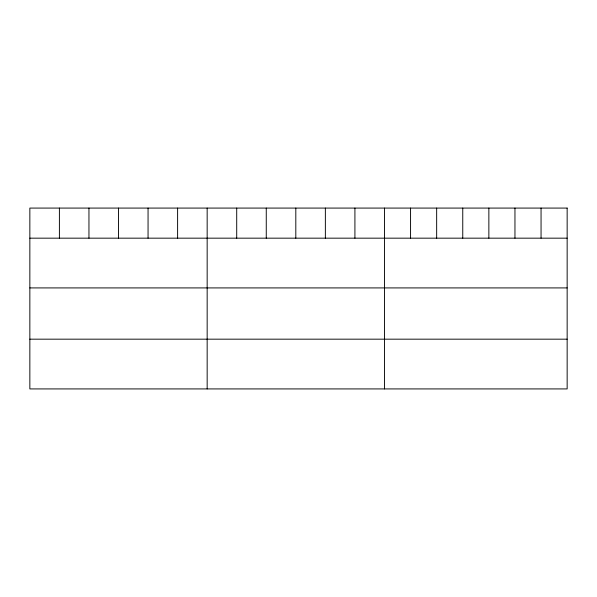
<?xml version="1.0" encoding="UTF-8"?>
<svg xmlns="http://www.w3.org/2000/svg" width="597" height="597" viewBox="0 0 597 597"><rect width="100%" height="100%" fill="white"/><g stroke="black" fill="none" stroke-linecap="round" stroke-linejoin="round"><path stroke-width="0.9" d="M29.85 238.166L567.15 238.166M29.85 287.918L567.15 287.918M29.85 339.171L567.15 339.171M541.054 208.077L541.054 238.166M514.957 208.077L514.957 238.166M488.861 208.077L488.861 238.166M462.757 208.077L462.757 238.166M436.661 208.077L436.661 238.166M410.564 208.077L410.564 238.166M384.468 208.077L384.468 388.923M354.916 208.077L354.916 238.166M325.365 208.077L325.365 238.166M295.813 208.077L295.813 238.166M266.262 208.077L266.262 238.166M236.71 208.077L236.71 238.166M207.159 208.077L207.159 388.923M177.607 208.077L177.607 238.166M148.056 208.077L148.056 238.166M118.505 208.077L118.505 238.166M88.953 208.077L88.953 238.166M59.401 208.077L59.401 238.166M567.15 208.077L29.85 208.077L29.85 388.923L567.15 388.923L567.15 208.077"/></g></svg>
